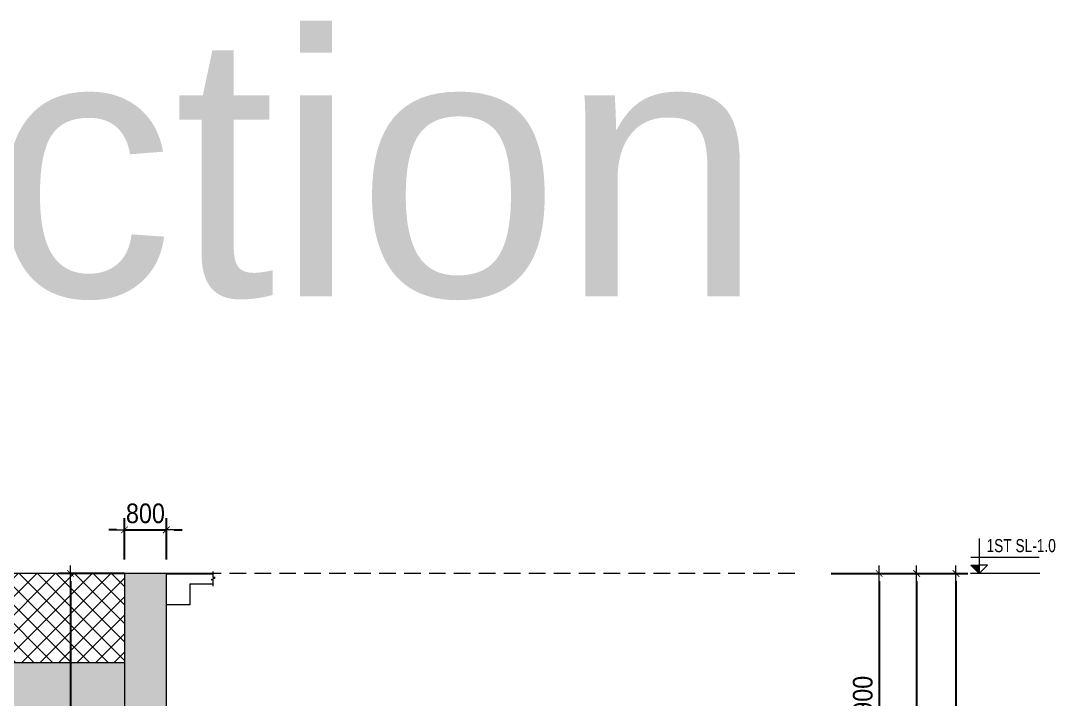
# Model space of a CAD drawing. Header units: millimetres. Extents: x -383953 to 676589, y -101685 to 196247.
# Drawn here: x 383362 to 403117, y -5995 to 6964 of the extents above; entities that cross this region are included whole.
import ezdxf

# ---------------------------------------------------------------- set-up
doc = ezdxf.new("R2010")
doc.units = ezdxf.units.MM
doc.linetypes.add('HIDDEN', pattern=[9.524999999999999, 6.35, -3.175])
doc.layers.get('0').update_dxf_attribs({"lineweight": 20})
doc.layers.get('Defpoints').update_dxf_attribs({"color": 151, "lineweight": 9})
for name, color, linetype, lineweight in [('NDC_S_ANNO', 7, 'Continuous', 20), ('NDC_S_CONTINUOUS', 3, 'Continuous', 20), ('NDC_S_DIM', 1, 'Continuous', 15), ('NDC_S_HATCH MATERIAL', 8, 'Continuous', 13), ('NDC_S_SLAB', 2, 'Continuous', 20), ('NDC_S_TEXT SYMBOL', 7, 'Continuous', 20), ('NDC_S_VN TEXT', 7, 'Continuous', 20)]:
    doc.layers.add(name, color=color, linetype=linetype, lineweight=lineweight)
doc.layers.add('건축', color=8, linetype='Continuous')
doc.styles.add('ARIAL', font='arial.ttf', dxfattribs={"width": 0.8})
doc.styles.add('NDC_ANNO', font='', dxfattribs={"width": 0.8})
doc.styles.add('NDC_ARIAL', font='arial.ttf', dxfattribs={"width": 0.85})
doc.styles.get('NDC_ANNO').set_extended_font_data('Dotum')
doc.dimstyles.new('NDC_1-150', dxfattribs={"dimscale": 150, "dimtxt": 2.5, "dimasz": 1, "dimexe": 1.5, "dimexo": 0, "dimgap": 0.8, "dimtad": 1, "dimdec": 0, "dimdsep": 46, "dimtxsty": 'NDC_ARIAL', "dimblk": 'DIMMARK', "dimcen": 49999.93899508043, "dimdle": 1.5, "dimclrd": 1, "dimclre": 1, "dimclrt": 3, "dimadec": 0, "dimazin": 0, "dimtfac": 1, "dimtdec": 0, "dimtix": 1, "dimtmove": 2, "dimatfit": 3, "dimfxl": 1, "dimarcsym": 0})

# ---------------------------------------------------------------- blocks, each defined once
blk = doc.blocks.new('kata_block_CT')
at = {"layer": 'NDC_S_ANNO'}
blk.add_hatch(color=3, dxfattribs=at).paths.add_polyline_path([(0, 1.596954857557648), (-1.612010908633238, 1.596954857557648), (0, 0)])
at = {"layer": 'NDC_S_ANNO', "ltscale": 50}
h = blk.add_hatch(dxfattribs=at)
h.set_pattern_fill('ANSI31', color=256, scale=1.406250541793835, style=0)
h.set_pattern_definition([(45.00000000000001, (0, 5.456968210637569e-12), (-3.157122508925224, 3.157122508925225), [])])
h.paths.add_polyline_path([(0, 1.596954857557648), (0, 0), (1.612010908924276, 1.596954857557648)])
for p, q in [((-1.592704896858777, 3.140833880479477), (11.46947077315417, 3.140833880479477)), ((11.56125648126181, 5.456968210637569e-12), (-1.63869572513795, 5.456968210637569e-12))]:
    blk.add_line(p, q, dxfattribs=at)
for points in [[(0, 6.69495074864426), (0, 0)], [(0, 0), (-1.612010908924276, 1.596954857557648), (0, 1.596954857557648)], [(0, 0), (1.612010908924276, 1.596954857557648), (0, 1.596954857557648)]]:
    blk.add_lwpolyline(points, dxfattribs=at)
at = {"layer": 'NDC_S_ANNO', "color": 8, "ltscale": 50}
blk.add_lwpolyline([(0, 0), (-1.612010908633238, 1.596954857557648), (0, 1.596954857557648)], dxfattribs=at)
at = {"layer": 'NDC_S_TEXT SYMBOL', "color": 3, "style": 'NDC_ANNO', "width": 0.8}
blk.add_attdef('CT', (1.409564409346785, 4.068271311703938), '', height=2.5, dxfattribs=at)
blk = doc.blocks.new('DIMMARK')
at = {"layer": 'NDC_S_DIM', "color": 1}
blk.add_line((-1.5, 0), (1, 0), dxfattribs=at)
at = {"layer": 'NDC_S_DIM', "color": 2, "const_width": 0.1}
blk.add_lwpolyline([(-0.4242640687119285, -0.4242640687119285), (0.4242640687119285, 0.4242640687119285)], dxfattribs=at)
blk = doc.blocks.new('*D512')
at = {"layer": 'Defpoints', "color": 0, "transparency": 16777216}
for p in [(398835.9125925294, -3591.276973466798), (398835.9125925294, -8491.276974339507), (399754.1127267939, -8491.276974339507)]:
    blk.add_point(p, dxfattribs=at)
at = {"layer": 'NDC_S_CONTINUOUS', "color": 1, "lineweight": -2, "transparency": 16777216}
for p, q in [((398835.9125925294, -3591.276973466798), (399979.1127267939, -3591.276973466798)), ((399754.1127267939, -3741.276973466798), (399754.1127267939, -8341.276974339507)), ((398835.9125925294, -8491.276974339507), (399979.1127267939, -8491.276974339507))]:
    blk.add_line(p, q, dxfattribs=at)
at = {"layer": 'NDC_S_CONTINUOUS', "color": 1, "lineweight": -2, "transparency": 16777216, "xscale": 150, "yscale": 150, "zscale": 150}
for p, rotation in [((399754.1127267939, -3591.276973466798), 90), ((399754.1127267939, -8491.276974339507), 270)]:
    blk.add_blockref('DIMMARK', p, dxfattribs=dict(at, rotation=rotation))
at = {"layer": 'NDC_S_CONTINUOUS', "color": 3, "transparency": 16777216, "insert": (399442.6478563981, -6041.276973903265), "char_height": 375, "attachment_point": 5, "rotation": 90, "style": 'NDC_ARIAL'}
blk.add_mtext('4900', dxfattribs=at)
blk = doc.blocks.new('*D513')
at = {"layer": 'Defpoints', "color": 0, "transparency": 16777216}
for p in [(398835.9125925294, -3591.276973466798), (398835.9125925294, -18291.27697346814), (400470.0682164686, -18291.27697346814)]:
    blk.add_point(p, dxfattribs=at)
at = {"layer": 'NDC_S_CONTINUOUS', "color": 1, "lineweight": -2, "transparency": 16777216}
for p, q in [((398835.9125925294, -3591.276973466798), (400695.0682164686, -3591.276973466798)), ((400470.0682164686, -3741.276973466798), (400470.0682164686, -18141.27697346814)), ((398835.9125925294, -18291.27697346814), (400695.0682164686, -18291.27697346814))]:
    blk.add_line(p, q, dxfattribs=at)
at = {"layer": 'NDC_S_CONTINUOUS', "color": 1, "lineweight": -2, "transparency": 16777216, "xscale": 150, "yscale": 150, "zscale": 150}
for p, rotation in [((400470.0682164686, -3591.276973466798), 90), ((400470.0682164686, -18291.27697346814), 270)]:
    blk.add_blockref('DIMMARK', p, dxfattribs=dict(at, rotation=rotation))
at = {"layer": 'NDC_S_CONTINUOUS', "color": 3, "transparency": 16777216, "insert": (400158.6033460728, -10941.27697346758), "char_height": 375, "attachment_point": 5, "rotation": 90, "style": 'NDC_ARIAL'}
blk.add_mtext('14700', dxfattribs=at)
blk = doc.blocks.new('*D519')
at = {"layer": 'Defpoints', "color": 0, "transparency": 16777216}
for p in [(385343.8998603086, -3591.276973466624), (384311.2519378906, -31591.27697346804), (385343.8998603086, -31591.27697346803)]:
    blk.add_point(p, dxfattribs=at)
at = {"layer": 'NDC_S_CONTINUOUS', "color": 1, "lineweight": -2, "transparency": 16777216}
for p, q in [((385343.8998603086, -3591.276973466624), (384086.2519378906, -3591.276973466624)), ((384311.2519378906, -3741.276973466624), (384311.2519378906, -31441.27697346804)), ((385343.8998603086, -31591.27697346803), (384086.2519378906, -31591.27697346804))]:
    blk.add_line(p, q, dxfattribs=at)
at = {"layer": 'NDC_S_CONTINUOUS', "color": 1, "lineweight": -2, "transparency": 16777216, "xscale": 150, "yscale": 150, "zscale": 150}
for p, rotation in [((384311.2519378906, -3591.276973466624), 90), ((384311.2519378906, -31591.27697346804), 270)]:
    blk.add_blockref('DIMMARK', p, dxfattribs=dict(at, rotation=rotation))
at = {"layer": 'NDC_S_CONTINUOUS', "color": 3, "transparency": 16777216, "insert": (383999.7870674949, -17591.27697346743), "char_height": 375, "attachment_point": 5, "rotation": 90, "style": 'NDC_ARIAL'}
blk.add_mtext('28000', dxfattribs=at)
blk = doc.blocks.new('*D485')
at = {"layer": 'Defpoints', "color": 0, "transparency": 16777216}
for p in [(386143.8998603085, -2757.437823516259), (385343.8998603085, -3323.380525364482), (386143.8998603085, -3323.380525364482)]:
    blk.add_point(p, dxfattribs=at)
at = {"layer": 'NDC_S_CONTINUOUS', "color": 1, "lineweight": -2, "transparency": 16777216}
for p, q in [((385343.8998603085, -3323.380525364482), (385343.8998603085, -2532.437823516259)), ((386143.8998603085, -3323.380525364482), (386143.8998603085, -2532.437823516259)), ((385193.8998603085, -2757.437823516259), (385043.8998603085, -2757.437823516259)), ((385343.8998603085, -2757.437823516259), (386143.8998603085, -2757.437823516259)), ((386293.8998603085, -2757.437823516259), (386443.8998603085, -2757.437823516259))]:
    blk.add_line(p, q, dxfattribs=at)
at = {"layer": 'NDC_S_CONTINUOUS', "color": 1, "lineweight": -2, "transparency": 16777216, "xscale": 150, "yscale": 150, "zscale": 150}
blk.add_blockref('DIMMARK', (385343.8998603085, -2757.437823516259), dxfattribs=at)
at = {"layer": 'NDC_S_CONTINUOUS', "color": 1, "lineweight": -2, "transparency": 16777216, "xscale": 150, "yscale": 150, "zscale": 150, "rotation": 180}
blk.add_blockref('DIMMARK', (386143.8998603085, -2757.437823516259), dxfattribs=at)
at = {"layer": 'NDC_S_CONTINUOUS', "color": 3, "transparency": 16777216, "insert": (385743.8998603085, -2445.972953120624), "char_height": 375, "attachment_point": 5, "style": 'NDC_ARIAL'}
blk.add_mtext('800', dxfattribs=at)
blk = doc.blocks.new('*D486')
at = {"layer": 'Defpoints', "color": 0, "transparency": 16777216}
for p in [(398835.9125925294, -3591.276973466798), (398835.9125925294, -19891.27697346814), (401220.0682164687, -19891.27697346814)]:
    blk.add_point(p, dxfattribs=at)
at = {"layer": 'NDC_S_CONTINUOUS', "color": 1, "lineweight": -2, "transparency": 16777216}
for p, q in [((398835.9125925294, -3591.276973466798), (401445.0682164687, -3591.276973466798)), ((401220.0682164687, -3741.276973466798), (401220.0682164687, -19741.27697346814)), ((398835.9125925294, -19891.27697346814), (401445.0682164687, -19891.27697346814))]:
    blk.add_line(p, q, dxfattribs=at)
at = {"layer": 'NDC_S_CONTINUOUS', "color": 1, "lineweight": -2, "transparency": 16777216, "xscale": 150, "yscale": 150, "zscale": 150}
for p, rotation in [((401220.0682164687, -3591.276973466798), 90), ((401220.0682164687, -19891.27697346814), 270)]:
    blk.add_blockref('DIMMARK', p, dxfattribs=dict(at, rotation=rotation))
at = {"layer": 'NDC_S_CONTINUOUS', "color": 3, "transparency": 16777216, "insert": (400908.4754470279, -11741.27697346758), "char_height": 375, "attachment_point": 5, "rotation": 90, "style": 'NDC_ARIAL'}
blk.add_mtext('16300', dxfattribs=at)

msp = doc.modelspace()

# ---------------------------------------------------------------- hatches: boundary and pattern name
at = {"layer": 'NDC_S_HATCH MATERIAL'}
h = msp.add_hatch(dxfattribs=at)
h.set_pattern_fill('ANSI37', color=256, scale=2000)
h.set_pattern_definition([(45, (416909.6627818027, -936257.625121301), (-176.7766952966369, 176.7766952966369), []), (135, (416909.6627818027, -936257.625121301), (-176.7766952966369, -176.7766952966369), [])])
h.paths.add_polyline_path([(385343.8998603085, -3591.276973466622), (361687.1528978145, -3591.276973466622), (361687.1528978145, -5291.344077989925), (385343.8998603085, -5291.344077989925)])
h = msp.add_hatch(dxfattribs=at)
h.set_pattern_fill('BT-01', color=256, scale=50, pattern_type=2)
h.set_pattern_definition([(49.99999999999999, (416909.6627818027, -935157.6251213048), (358.6300913003767, -31.37606749129755), [37.5, -412.5]), (355, (416909.6627818027, -935157.6251213048), (-69.3756668065, 376.0960668500059), [30, -330]), (100.4514, (416939.5486218027, -935160.2397913048), (289.2546908570108, 344.7197710304768), [31.870095, -350.571056]), (46.18420000000002, (416909.6627818027, -935057.6251213048), (533.6205243128222, -82.75950716450905), [56.24999999999982, -618.749999999997]), (96.6356, (416954.1311543027, -935064.5217748047), (467.3313527743517, 487.0589354502209), [47.805144, -525.8565]), (351.1842, (416909.6627818027, -935057.6251213048), (467.3309725668136, 487.0593004626623), [45, -495]), (21, (416959.6627818027, -935082.6251213048), (298.4535260592309, -201.3094453326694), [37.5, -412.5]), (326.0000000000001, (416959.6627818027, -935082.6251213048), (121.6576659607909, 362.5750225234265), [30, -330]), (71.4514, (416984.5338983027, -935099.4009243045), (420.111314290745, 161.2652483549762), [31.870095, -350.571056]), (37.50000000000001, (416909.6627818027, -935157.6251213048), (6.079927658645334, 166.4469269156558), [0, -326, 0, -335, 0, -331.25]), (7.499999999999999, (416909.6627818027, -935157.6251213048), (131.5347687210743, 197.2058559411801), [0, -191, 0, -318.5, 0, -126.25]), (327.5, (416798.1627818027, -935157.6251213048), (266.9112180862045, -11.27743586718988), [0, -125, 0, -390, 0, -517.5]), (317.5, (416748.1627818027, -935157.6251213048), (291.5930846711931, 50.05249116615887), [0, -162.5, 0, -259, 0, -367.5]), (45, (416909.6627818027, -935157.6251213048), (-150.2601910021414, 150.2601910021414), []), (45, (416909.6627818027, -935096.3751213048), (-150.2601910021414, 150.2601910021414), [])])
h.paths.add_polyline_path([(385343.8998603085, -31591.27697346802), (386143.8998603085, -31591.27697346802), (386143.8998603085, -3591.276973466738), (385343.8998603085, -3591.276973466622)])
h = msp.add_hatch(dxfattribs=at)
h.set_pattern_fill('EARTH', color=256, scale=1500, angle=90)
h.set_pattern_definition([(90, (416909.6627818027, -936257.625121301), (-375, 375), [375, -375]), (90, (416769.0377818027, -936257.625121301), (-375, 375), [375, -375]), (90, (416628.4127818027, -936257.625121301), (-375, 375), [375, -375]), (180, (416581.5377818027, -936210.750121301), (-375, -374.9999999999999), [375, -375]), (180, (416581.5377818027, -936070.125121301), (-375, -374.9999999999999), [375, -375]), (180, (416581.5377818027, -935929.500121301), (-375, -374.9999999999999), [375, -375])])
h.paths.add_polyline_path([(385343.8998603085, -5291.344077989925), (361687.1528978145, -5291.344077989925), (361687.1528978145, -8391.344077989925), (385343.8998603085, -8391.344077989925)])

# ---------------------------------------------------------------- linework, layer by layer
at = {"layer": 'NDC_S_CONTINUOUS'}
for p, q in [((385343.8998603085, -3591.276973466622), (361687.1528978145, -3591.276973466622)), ((361687.1528978145, -5291.344077989925), (385343.8998603085, -5291.344077989925))]:
    msp.add_line(p, q, dxfattribs=at)
at = {"layer": 'NDC_S_CONTINUOUS', "color": 1}
msp.add_lwpolyline([(387038.1852872077, -3831.27697346831), (387038.1852872078, -3711.276973468193), (386998.1852872078, -3711.276973468193), (387078.1852872079, -3671.276973468252), (387038.1852872079, -3671.276973468193), (387038.1852872082, -3551.276973468135)], dxfattribs=at)
at = {"layer": 'NDC_S_HATCH MATERIAL', "linetype": 'HIDDEN', "ltscale": 50}
msp.add_line((398143.8998603085, -3591.27697346668), (385343.8998603085, -3591.276973466622), dxfattribs=at)
at = {"layer": 'NDC_S_SLAB', "ltscale": 500}
for p, q in [((386143.8998603085, -3591.276973466622), (387038.1852872077, -3591.276973468135)), ((386593.900205158, -3791.276973468252), (387038.1852872077, -3791.276973468252)), ((386593.900205158, -3791.276973468252), (386593.900205158, -4191.276973468252)), ((386593.900205158, -4191.276973468252), (386143.900205158, -4191.276973468252))]:
    msp.add_line(p, q, dxfattribs=at)
msp.add_lwpolyline([(386143.8998603085, -3591.276973468252), (386143.8998603085, -3591.276973466738), (385343.8998603085, -3591.276973466622), (385343.8998603085, -31591.27697346802), (386143.8998603085, -31591.27697346802), (386143.8998603085, -3591.276973468135)], dxfattribs=at)
at = {"layer": '건축'}
msp.add_line((386143.8998603085, -3591.276973468135), (387038.1852872077, -3591.276973468135), dxfattribs=at)

# ---------------------------------------------------------------- block references
at = {"layer": 'NDC_S_VN TEXT', "xscale": 100, "yscale": 100, "zscale": 100}
msp.add_blockref('kata_block_CT', (401663.3058691194, -3591.276973467262), dxfattribs=at).add_auto_attribs({'CT': '1ST SL-1.0'})

# ---------------------------------------------------------------- texts
at = {"color": 4, "style": 'ARIAL'}
msp.add_text('Construction', height=5000, dxfattribs=at).set_placement((358338.0420314554, 1698.307293877646))

# ---------------------------------------------------------------- dimensions: what is measured, and where the dimension line sits
at = {"layer": 'NDC_S_CONTINUOUS', "color": 1}
dim = msp.add_linear_dim(base=(386143.8998603085, -2757.437823516259), p1=(385343.8998603085, -3323.380525364482), p2=(386143.8998603085, -3323.380525364482), dimstyle='NDC_1-150', dxfattribs=at)
dim.commit()
dim.dimension.update_dxf_attribs({"geometry": '*D485', "text_midpoint": (385743.8998603085, -2445.972953120624)})
for base, p1, p2, picture, middle in [((384311.2519378906, -31591.27697346804), (385343.8998603085, -3591.276973466622), (385343.8998603085, -31591.27697346802), '*D519', (383999.7870674949, -17591.27697346743)), ((399754.1127267939, -8491.276974339507), (398835.9125925292, -3591.276973466796), (398835.9125925292, -8491.276974339504), '*D512', (399442.6478563981, -6041.276973903265)), ((400470.0682164686, -18291.27697346814), (398835.9125925292, -3591.276973466796), (398835.9125925292, -18291.27697346814), '*D513', (400158.6033460728, -10941.27697346758)), ((401220.0682164687, -19891.27697346814), (398835.9125925292, -3591.276973466796), (398835.9125925292, -19891.27697346814), '*D486', (400908.4754470279, -11741.27697346758))]:
    dim = msp.add_linear_dim(base=base, p1=p1, p2=p2, angle=90, dimstyle='NDC_1-150', dxfattribs=at)
    dim.commit()
    dim.dimension.update_dxf_attribs({"geometry": picture, "text_midpoint": middle})

doc.saveas('drawing.dxf')
